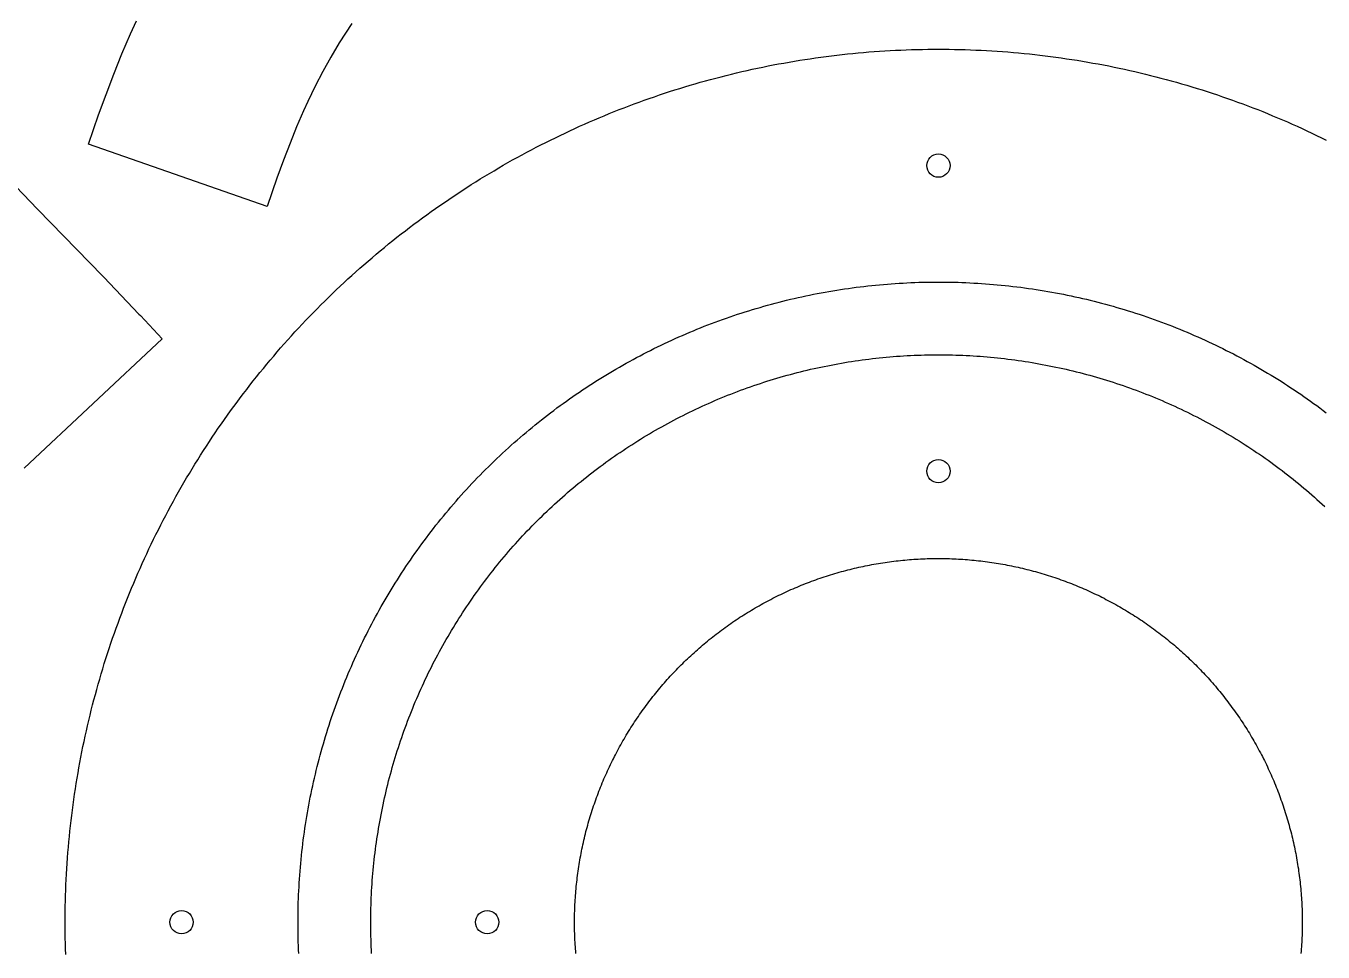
# Model space of a CAD drawing. Header units: metres. Extents: x 0 to 2100, y 0 to 2800.
# Drawn here: x 632.5 to 1078.1, y 307.7 to 626 of the extents above; entities that cross this region are included whole.
import ezdxf

# ---------------------------------------------------------------- set-up
doc = ezdxf.new("R2010")
doc.units = ezdxf.units.M
for name, color, linetype in [('DELIK_D8', 6, 'Continuous'), ('KALINLASTIRMA', 5, 'Continuous'), ('KAPAK_D39_STOK', 3, 'Continuous'), ('KAPAK_D60', 1, 'Continuous')]:
    doc.layers.add(name, color=color, linetype=linetype)

msp = doc.modelspace()

# ---------------------------------------------------------------- linework, layer by layer
at = {"layer": 'DELIK_D8'}
for centre in [(946, 578), (946, 473), (686, 318), (791, 318)]:
    msp.add_circle(centre, 4, dxfattribs=at)
at = {"layer": 'KALINLASTIRMA'}
for points in [[(744.44, 626.87), (740.16, 620.14), (740.16, 620.14), (737.3, 615.32), (737.3, 615.32), (734.52, 610.32), (734.52, 610.32), (731.88, 605.26), (731.88, 605.26), (729.32, 600.01), (729.32, 600.01), (727.87, 596.84), (727.87, 596.84), (725.51, 591.38), (725.51, 591.38), (723.25, 585.77), (723.25, 585.77), (720.99, 579.82), (720.99, 579.82), (718.76, 573.66), (718.76, 573.66), (715.4, 564), (715.4, 564), (715.4, 564), (715.4, 564), (654, 585.33), (654, 585.33), (654, 585.33), (657.5, 595.42), (657.5, 595.42), (660.06, 602.46), (660.06, 602.46), (662.72, 609.46), (662.72, 609.46), (665.51, 616.4), (665.51, 616.4), (668.48, 623.26), (668.48, 623.26), (670.55, 627.8)], [(626.61, 573.36), (636.46, 563.05), (636.46, 563.05), (658.91, 539.96), (659.25, 539.61), (671.35, 526.98), (671.87, 526.44), (679.37, 518.43), (679.37, 518.43), (679.37, 518.43), (631.92, 474)]]:
    msp.add_lwpolyline(points, dxfattribs=at)
at = {"layer": 'KAPAK_D39_STOK'}
for points in [[(751.3, 307.24), (751.23, 308.43), (751.18, 309.63), (751.13, 310.82), (751.09, 312.02), (751.06, 313.21), (751.03, 314.41), (751.01, 315.61), (751, 316.8), (751, 318), (751, 319.2), (751.01, 320.39), (751.03, 321.59), (751.06, 322.79), (751.09, 323.98), (751.13, 325.18), (751.18, 326.37), (751.23, 327.57), (751.3, 328.76), (751.37, 329.96), (751.44, 331.15), (751.53, 332.35), (751.62, 333.54), (751.72, 334.73), (751.83, 335.92), (751.94, 337.11), (752.06, 338.3), (752.19, 339.49), (752.32, 340.68), (752.47, 341.87), (752.62, 343.06), (752.77, 344.24), (752.94, 345.43), (753.11, 346.61), (753.29, 347.8), (753.48, 348.98), (753.67, 350.16), (753.87, 351.34), (754.08, 352.52), (754.29, 353.69), (754.52, 354.87), (754.75, 356.04), (754.98, 357.22), (755.23, 358.39), (755.48, 359.56), (755.74, 360.72), (756, 361.89), (756.28, 363.06), (756.56, 364.22), (756.84, 365.38), (757.14, 366.54), (757.44, 367.7), (757.75, 368.85), (758.06, 370.01), (758.39, 371.16), (758.72, 372.31), (759.05, 373.46), (759.4, 374.61), (759.75, 375.75), (760.11, 376.89), (760.47, 378.03), (760.84, 379.17), (761.22, 380.3), (761.61, 381.44), (762, 382.57), (762.4, 383.69), (762.81, 384.82), (763.22, 385.94), (763.64, 387.06), (764.07, 388.18), (764.5, 389.29), (764.94, 390.41), (765.39, 391.52), (765.84, 392.62), (766.3, 393.73), (766.77, 394.83), (767.25, 395.93), (767.73, 397.02), (768.22, 398.11), (768.71, 399.2), (769.21, 400.29), (769.72, 401.37), (770.24, 402.45), (770.76, 403.53), (771.29, 404.6), (771.82, 405.67), (772.36, 406.74), (772.91, 407.81), (773.46, 408.87), (774.03, 409.92), (774.59, 410.98), (775.17, 412.03), (775.75, 413.07), (776.33, 414.12), (776.93, 415.15), (777.53, 416.19), (778.13, 417.22), (778.74, 418.25), (779.36, 419.27), (779.99, 420.29), (780.62, 421.31), (781.25, 422.32), (781.9, 423.33), (782.55, 424.34), (783.2, 425.34), (783.86, 426.34), (784.53, 427.33), (785.21, 428.32), (785.89, 429.3), (786.57, 430.28), (787.26, 431.26), (787.96, 432.23), (788.66, 433.2), (789.37, 434.16), (790.09, 435.12), (790.81, 436.07), (791.54, 437.02), (792.27, 437.97), (793.01, 438.91), (793.76, 439.85), (794.51, 440.78), (795.26, 441.71), (796.02, 442.63), (796.79, 443.55), (797.57, 444.46), (798.34, 445.37), (799.13, 446.27), (799.92, 447.17), (800.71, 448.06), (801.51, 448.95), (802.32, 449.84), (803.13, 450.72), (803.95, 451.59), (804.77, 452.46), (805.6, 453.32), (806.43, 454.18), (807.27, 455.04), (808.11, 455.89), (808.96, 456.73), (809.82, 457.57), (810.68, 458.4), (811.54, 459.23), (812.41, 460.05), (813.28, 460.87), (814.16, 461.68), (815.05, 462.49), (815.94, 463.29), (816.83, 464.08), (817.73, 464.87), (818.63, 465.66), (819.54, 466.43), (820.45, 467.21), (821.37, 467.98), (822.29, 468.74), (823.22, 469.49), (824.15, 470.24), (825.09, 470.99), (826.03, 471.73), (826.98, 472.46), (827.93, 473.19), (828.88, 473.91), (829.84, 474.63), (830.8, 475.34), (831.77, 476.04), (832.74, 476.74), (833.72, 477.43), (834.7, 478.11), (835.68, 478.79), (836.67, 479.47), (837.66, 480.14), (838.66, 480.8), (839.66, 481.45), (840.67, 482.1), (841.68, 482.75), (842.69, 483.38), (843.71, 484.01), (844.73, 484.64), (845.75, 485.26), (846.78, 485.87), (847.81, 486.47), (848.85, 487.07), (849.88, 487.67), (850.93, 488.25), (851.97, 488.83), (853.02, 489.41), (854.08, 489.97), (855.13, 490.54), (856.19, 491.09), (857.26, 491.64), (858.33, 492.18), (859.4, 492.71), (860.47, 493.24), (861.55, 493.76), (862.63, 494.28), (863.71, 494.79), (864.8, 495.29), (865.89, 495.78), (866.98, 496.27), (868.07, 496.75), (869.17, 497.23), (870.27, 497.7), (871.38, 498.16), (872.48, 498.61), (873.59, 499.06), (874.71, 499.5), (875.82, 499.93), (876.94, 500.36), (878.06, 500.78), (879.18, 501.19), (880.31, 501.6), (881.43, 502), (882.56, 502.39), (883.7, 502.78), (884.83, 503.16), (885.97, 503.53), (887.11, 503.89), (888.25, 504.25), (889.39, 504.6), (890.54, 504.95), (891.69, 505.28), (892.84, 505.61), (893.99, 505.94), (895.15, 506.25), (896.3, 506.56), (897.46, 506.86), (898.62, 507.16), (899.78, 507.44), (900.94, 507.72), (902.11, 508), (903.28, 508.26), (904.44, 508.52), (905.61, 508.77), (906.78, 509.02), (907.96, 509.25), (909.13, 509.48), (910.31, 509.71), (911.48, 509.92), (912.66, 510.13), (913.84, 510.33), (915.02, 510.52), (916.2, 510.71), (917.39, 510.89), (918.57, 511.06), (919.76, 511.23), (920.94, 511.38), (922.13, 511.53), (923.32, 511.68), (924.51, 511.81), (925.7, 511.94), (926.89, 512.06), (928.08, 512.17), (929.27, 512.28), (930.46, 512.38), (931.65, 512.47), (932.85, 512.56), (934.04, 512.63), (935.24, 512.7), (936.43, 512.77), (937.63, 512.82), (938.82, 512.87), (940.02, 512.91), (941.21, 512.94), (942.41, 512.97), (943.61, 512.99), (944.8, 513), (946, 513), (947.2, 513), (948.39, 512.99), (949.59, 512.97), (950.79, 512.94), (951.98, 512.91), (953.18, 512.87), (954.37, 512.82), (955.57, 512.77), (956.76, 512.7), (957.96, 512.63), (959.15, 512.56), (960.35, 512.47), (961.54, 512.38), (962.73, 512.28), (963.92, 512.17), (965.11, 512.06), (966.3, 511.94), (967.49, 511.81), (968.68, 511.68), (969.87, 511.53), (971.06, 511.38), (972.24, 511.23), (973.43, 511.06), (974.61, 510.89), (975.8, 510.71), (976.98, 510.52), (978.16, 510.33), (979.34, 510.13), (980.52, 509.92), (981.69, 509.71), (982.87, 509.48), (984.04, 509.25), (985.22, 509.02), (986.39, 508.77), (987.56, 508.52), (988.72, 508.26), (989.89, 508), (991.06, 507.72), (992.22, 507.44), (993.38, 507.16), (994.54, 506.86), (995.7, 506.56), (996.85, 506.25), (998.01, 505.94), (999.16, 505.61), (1000.31, 505.28), (1001.46, 504.95), (1002.61, 504.6), (1003.75, 504.25), (1004.89, 503.89), (1006.03, 503.53), (1007.17, 503.16), (1008.3, 502.78), (1009.44, 502.39), (1010.57, 502), (1011.69, 501.6), (1012.82, 501.19), (1013.94, 500.78), (1015.06, 500.36), (1016.18, 499.93), (1017.29, 499.5), (1018.41, 499.06), (1019.52, 498.61), (1020.62, 498.16), (1021.73, 497.7), (1022.83, 497.23), (1023.93, 496.75), (1025.02, 496.27), (1026.11, 495.78), (1027.2, 495.29), (1028.29, 494.79), (1029.37, 494.28), (1030.45, 493.76), (1031.53, 493.24), (1032.6, 492.71), (1033.67, 492.18), (1034.74, 491.64), (1035.81, 491.09), (1036.87, 490.54), (1037.92, 489.97), (1038.98, 489.41), (1040.03, 488.83), (1041.07, 488.25), (1042.12, 487.67), (1043.15, 487.07), (1044.19, 486.47), (1045.22, 485.87), (1046.25, 485.26), (1047.27, 484.64), (1048.29, 484.01), (1049.31, 483.38), (1050.32, 482.75), (1051.33, 482.1), (1052.34, 481.45), (1053.34, 480.8), (1054.34, 480.14), (1055.33, 479.47), (1056.32, 478.79), (1057.3, 478.11), (1058.28, 477.43), (1059.26, 476.74), (1060.23, 476.04), (1061.2, 475.34), (1062.16, 474.63), (1063.12, 473.91), (1064.07, 473.19), (1065.02, 472.46), (1065.97, 471.73), (1066.91, 470.99), (1067.85, 470.24), (1068.78, 469.49), (1069.71, 468.74), (1070.63, 467.98), (1071.55, 467.21), (1072.46, 466.43), (1073.37, 465.66), (1074.27, 464.87), (1075.17, 464.08), (1076.06, 463.29), (1076.95, 462.49), (1077.84, 461.68), (1078.72, 460.87)], [(821.46, 307.28), (821.4, 308.04), (821.34, 308.8), (821.28, 309.57), (821.24, 310.33), (821.19, 311.1), (821.15, 311.87), (821.12, 312.63), (821.08, 313.4), (821.06, 314.17), (821.04, 314.93), (821.02, 315.7), (821.01, 316.47), (821, 317.23), (821, 318), (821, 318.77), (821.01, 319.53), (821.02, 320.3), (821.04, 321.07), (821.06, 321.83), (821.08, 322.6), (821.12, 323.37), (821.15, 324.13), (821.19, 324.9), (821.24, 325.67), (821.28, 326.43), (821.34, 327.2), (821.4, 327.96), (821.46, 328.72), (821.53, 329.49), (821.6, 330.25), (821.68, 331.02), (821.76, 331.78), (821.85, 332.54), (821.94, 333.3), (822.04, 334.06), (822.14, 334.82), (822.24, 335.58), (822.35, 336.34), (822.47, 337.1), (822.59, 337.86), (822.71, 338.61), (822.84, 339.37), (822.97, 340.13), (823.11, 340.88), (823.25, 341.63), (823.4, 342.39), (823.55, 343.14), (823.71, 343.89), (823.87, 344.64), (824.04, 345.39), (824.21, 346.14), (824.38, 346.88), (824.56, 347.63), (824.75, 348.37), (824.93, 349.12), (825.13, 349.86), (825.33, 350.6), (825.53, 351.34), (825.73, 352.08), (825.95, 352.81), (826.16, 353.55), (826.38, 354.29), (826.61, 355.02), (826.84, 355.75), (827.07, 356.48), (827.31, 357.21), (827.55, 357.94), (827.8, 358.66), (828.05, 359.39), (828.31, 360.11), (828.57, 360.83), (828.83, 361.55), (829.1, 362.27), (829.38, 362.99), (829.65, 363.7), (829.94, 364.41), (830.22, 365.13), (830.52, 365.84), (830.81, 366.54), (831.11, 367.25), (831.42, 367.95), (831.72, 368.66), (832.04, 369.36), (832.35, 370.05), (832.68, 370.75), (833, 371.44), (833.33, 372.14), (833.67, 372.83), (834, 373.52), (834.35, 374.2), (834.69, 374.89), (835.05, 375.57), (835.4, 376.25), (835.76, 376.92), (836.12, 377.6), (836.49, 378.27), (836.86, 378.94), (837.24, 379.61), (837.62, 380.28), (838, 380.94), (838.39, 381.6), (838.78, 382.26), (839.18, 382.92), (839.58, 383.57), (839.98, 384.23), (840.39, 384.87), (840.81, 385.52), (841.22, 386.17), (841.64, 386.81), (842.07, 387.45), (842.49, 388.08), (842.93, 388.72), (843.36, 389.35), (843.8, 389.98), (844.25, 390.6), (844.69, 391.22), (845.14, 391.84), (845.6, 392.46), (846.06, 393.08), (846.52, 393.69), (846.99, 394.3), (847.46, 394.9), (847.93, 395.51), (848.41, 396.11), (848.89, 396.7), (849.37, 397.3), (849.86, 397.89), (850.35, 398.48), (850.85, 399.06), (851.35, 399.65), (851.85, 400.23), (852.36, 400.8), (852.87, 401.37), (853.38, 401.94), (853.9, 402.51), (854.42, 403.08), (854.94, 403.64), (855.47, 404.19), (856, 404.75), (856.53, 405.3), (857.07, 405.84), (857.61, 406.39), (858.16, 406.93), (858.7, 407.47), (859.25, 408), (859.81, 408.53), (860.36, 409.06), (860.92, 409.58), (861.49, 410.1), (862.06, 410.62), (862.63, 411.13), (863.2, 411.64), (863.77, 412.15), (864.35, 412.65), (864.94, 413.15), (865.52, 413.65), (866.11, 414.14), (866.7, 414.63), (867.3, 415.11), (867.89, 415.59), (868.49, 416.07), (869.1, 416.54), (869.7, 417.01), (870.31, 417.48), (870.92, 417.94), (871.54, 418.4), (872.16, 418.86), (872.78, 419.31), (873.4, 419.75), (874.02, 420.2), (874.65, 420.64), (875.28, 421.07), (875.92, 421.51), (876.55, 421.93), (877.19, 422.36), (877.83, 422.78), (878.48, 423.19), (879.13, 423.61), (879.77, 424.02), (880.43, 424.42), (881.08, 424.82), (881.74, 425.22), (882.4, 425.61), (883.06, 426), (883.72, 426.38), (884.39, 426.76), (885.06, 427.14), (885.73, 427.51), (886.4, 427.88), (887.08, 428.24), (887.75, 428.6), (888.43, 428.95), (889.11, 429.31), (889.8, 429.65), (890.48, 430), (891.17, 430.33), (891.86, 430.67), (892.56, 431), (893.25, 431.32), (893.95, 431.65), (894.64, 431.96), (895.34, 432.28), (896.05, 432.58), (896.75, 432.89), (897.46, 433.19), (898.16, 433.48), (898.87, 433.78), (899.59, 434.06), (900.3, 434.35), (901.01, 434.62), (901.73, 434.9), (902.45, 435.17), (903.17, 435.43), (903.89, 435.69), (904.61, 435.95), (905.34, 436.2), (906.06, 436.45), (906.79, 436.69), (907.52, 436.93), (908.25, 437.16), (908.98, 437.39), (909.71, 437.62), (910.45, 437.84), (911.19, 438.05), (911.92, 438.27), (912.66, 438.47), (913.4, 438.67), (914.14, 438.87), (914.88, 439.07), (915.63, 439.25), (916.37, 439.44), (917.12, 439.62), (917.86, 439.79), (918.61, 439.96), (919.36, 440.13), (920.11, 440.29), (920.86, 440.45), (921.61, 440.6), (922.37, 440.75), (923.12, 440.89), (923.87, 441.03), (924.63, 441.16), (925.39, 441.29), (926.14, 441.41), (926.9, 441.53), (927.66, 441.65), (928.42, 441.76), (929.18, 441.86), (929.94, 441.96), (930.7, 442.06), (931.46, 442.15), (932.22, 442.24), (932.98, 442.32), (933.75, 442.4), (934.51, 442.47), (935.28, 442.54), (936.04, 442.6), (936.8, 442.66), (937.57, 442.72), (938.33, 442.76), (939.1, 442.81), (939.87, 442.85), (940.63, 442.88), (941.4, 442.92), (942.17, 442.94), (942.93, 442.96), (943.7, 442.98), (944.47, 442.99), (945.23, 443), (946, 443), (946.77, 443), (947.53, 442.99), (948.3, 442.98), (949.07, 442.96), (949.83, 442.94), (950.6, 442.92), (951.37, 442.88), (952.13, 442.85), (952.9, 442.81), (953.67, 442.76), (954.43, 442.72), (955.2, 442.66), (955.96, 442.6), (956.72, 442.54), (957.49, 442.47), (958.25, 442.4), (959.02, 442.32), (959.78, 442.24), (960.54, 442.15), (961.3, 442.06), (962.06, 441.96), (962.82, 441.86), (963.58, 441.76), (964.34, 441.65), (965.1, 441.53), (965.86, 441.41), (966.61, 441.29), (967.37, 441.16), (968.13, 441.03), (968.88, 440.89), (969.63, 440.75), (970.39, 440.6), (971.14, 440.45), (971.89, 440.29), (972.64, 440.13), (973.39, 439.96), (974.14, 439.79), (974.88, 439.62), (975.63, 439.44), (976.37, 439.25), (977.12, 439.07), (977.86, 438.87), (978.6, 438.67), (979.34, 438.47), (980.08, 438.27), (980.81, 438.05), (981.55, 437.84), (982.29, 437.62), (983.02, 437.39), (983.75, 437.16), (984.48, 436.93), (985.21, 436.69), (985.94, 436.45), (986.66, 436.2), (987.39, 435.95), (988.11, 435.69), (988.83, 435.43), (989.55, 435.17), (990.27, 434.9), (990.99, 434.62), (991.7, 434.35), (992.41, 434.06), (993.13, 433.78), (993.84, 433.48), (994.54, 433.19), (995.25, 432.89), (995.95, 432.58), (996.66, 432.28), (997.36, 431.96), (998.05, 431.65), (998.75, 431.32), (999.44, 431), (1000.14, 430.67), (1000.83, 430.33), (1001.52, 430), (1002.2, 429.65), (1002.89, 429.31), (1003.57, 428.95), (1004.25, 428.6), (1004.92, 428.24), (1005.6, 427.88), (1006.27, 427.51), (1006.94, 427.14), (1007.61, 426.76), (1008.28, 426.38), (1008.94, 426), (1009.6, 425.61), (1010.26, 425.22), (1010.92, 424.82), (1011.57, 424.42), (1012.23, 424.02), (1012.87, 423.61), (1013.52, 423.19), (1014.17, 422.78), (1014.81, 422.36), (1015.45, 421.93), (1016.08, 421.51), (1016.72, 421.07), (1017.35, 420.64), (1017.98, 420.2), (1018.6, 419.75), (1019.22, 419.31), (1019.84, 418.86), (1020.46, 418.4), (1021.08, 417.94), (1021.69, 417.48), (1022.3, 417.01), (1022.9, 416.54), (1023.51, 416.07), (1024.11, 415.59), (1024.7, 415.11), (1025.3, 414.63), (1025.89, 414.14), (1026.48, 413.65), (1027.06, 413.15), (1027.65, 412.65), (1028.23, 412.15), (1028.8, 411.64), (1029.37, 411.13), (1029.94, 410.62), (1030.51, 410.1), (1031.08, 409.58), (1031.64, 409.06), (1032.19, 408.53), (1032.75, 408), (1033.3, 407.47), (1033.84, 406.93), (1034.39, 406.39), (1034.93, 405.84), (1035.47, 405.3), (1036, 404.75), (1036.53, 404.19), (1037.06, 403.64), (1037.58, 403.08), (1038.1, 402.51), (1038.62, 401.94), (1039.13, 401.37), (1039.64, 400.8), (1040.15, 400.23), (1040.65, 399.65), (1041.15, 399.06), (1041.65, 398.48), (1042.14, 397.89), (1042.63, 397.3), (1043.11, 396.7), (1043.59, 396.11), (1044.07, 395.51), (1044.54, 394.9), (1045.01, 394.3), (1045.48, 393.69), (1045.94, 393.08), (1046.4, 392.46), (1046.86, 391.84), (1047.31, 391.22), (1047.75, 390.6), (1048.2, 389.98), (1048.64, 389.35), (1049.07, 388.72), (1049.51, 388.08), (1049.93, 387.45), (1050.36, 386.81), (1050.78, 386.17), (1051.19, 385.52), (1051.61, 384.87), (1052.02, 384.23), (1052.42, 383.57), (1052.82, 382.92), (1053.22, 382.26), (1053.61, 381.6), (1054, 380.94), (1054.38, 380.28), (1054.76, 379.61), (1055.14, 378.94), (1055.51, 378.27), (1055.88, 377.6), (1056.24, 376.92), (1056.6, 376.25), (1056.95, 375.57), (1057.31, 374.89), (1057.65, 374.2), (1058, 373.52), (1058.33, 372.83), (1058.67, 372.14), (1059, 371.44), (1059.32, 370.75), (1059.65, 370.05), (1059.96, 369.36), (1060.28, 368.66), (1060.58, 367.95), (1060.89, 367.25), (1061.19, 366.54), (1061.48, 365.84), (1061.78, 365.13), (1062.06, 364.41), (1062.35, 363.7), (1062.62, 362.99), (1062.9, 362.27), (1063.17, 361.55), (1063.43, 360.83), (1063.69, 360.11), (1063.95, 359.39), (1064.2, 358.66), (1064.45, 357.94), (1064.69, 357.21), (1064.93, 356.48), (1065.16, 355.75), (1065.39, 355.02), (1065.62, 354.29), (1065.84, 353.55), (1066.05, 352.81), (1066.27, 352.08), (1066.47, 351.34), (1066.67, 350.6), (1066.87, 349.86), (1067.07, 349.12), (1067.25, 348.37), (1067.44, 347.63), (1067.62, 346.88), (1067.79, 346.14), (1067.96, 345.39), (1068.13, 344.64), (1068.29, 343.89), (1068.45, 343.14), (1068.6, 342.39), (1068.75, 341.63), (1068.89, 340.88), (1069.03, 340.13), (1069.16, 339.37), (1069.29, 338.61), (1069.41, 337.86), (1069.53, 337.1), (1069.65, 336.34), (1069.76, 335.58), (1069.86, 334.82), (1069.96, 334.06), (1070.06, 333.3), (1070.15, 332.54), (1070.24, 331.78), (1070.32, 331.02), (1070.4, 330.25), (1070.47, 329.49), (1070.54, 328.72), (1070.6, 327.96), (1070.66, 327.2), (1070.72, 326.43), (1070.76, 325.67), (1070.81, 324.9), (1070.85, 324.13), (1070.88, 323.37), (1070.92, 322.6), (1070.94, 321.83), (1070.96, 321.07), (1070.98, 320.3), (1070.99, 319.53), (1071, 318.77), (1071, 318), (1071, 318), (1071, 317.23), (1070.99, 316.47), (1070.98, 315.7), (1070.96, 314.93), (1070.94, 314.17), (1070.92, 313.4), (1070.88, 312.63), (1070.85, 311.87), (1070.81, 311.1), (1070.76, 310.33), (1070.72, 309.57), (1070.66, 308.8), (1070.6, 308.04), (1070.54, 307.28)]]:
    msp.add_lwpolyline(points, dxfattribs=at)
at = {"layer": 'KAPAK_D60'}
for points in [[(646.2, 306.96), (646.14, 308.8), (646.09, 310.64), (646.05, 312.48), (646.02, 314.32), (646.01, 316.16), (646, 318), (646.01, 319.84), (646.02, 321.68), (646.05, 323.52), (646.09, 325.36), (646.14, 327.2), (646.2, 329.04), (646.28, 330.88), (646.36, 332.72), (646.46, 334.56), (646.56, 336.4), (646.68, 338.23), (646.81, 340.07), (646.95, 341.9), (647.11, 343.74), (647.27, 345.57), (647.44, 347.41), (647.63, 349.24), (647.83, 351.07), (648.04, 352.9), (648.26, 354.72), (648.49, 356.55), (648.73, 358.37), (648.98, 360.2), (649.25, 362.02), (649.52, 363.84), (649.81, 365.66), (650.11, 367.47), (650.42, 369.29), (650.74, 371.1), (651.07, 372.91), (651.41, 374.72), (651.76, 376.53), (652.13, 378.33), (652.5, 380.13), (652.89, 381.93), (653.29, 383.73), (653.7, 385.53), (654.12, 387.32), (654.55, 389.11), (654.99, 390.89), (655.44, 392.68), (655.91, 394.46), (656.38, 396.24), (656.87, 398.01), (657.36, 399.79), (657.87, 401.56), (658.39, 403.32), (658.92, 405.09), (659.46, 406.85), (660.01, 408.6), (660.57, 410.35), (661.14, 412.1), (661.72, 413.85), (662.32, 415.59), (662.92, 417.33), (663.54, 419.07), (664.16, 420.8), (664.8, 422.53), (665.44, 424.25), (666.1, 425.97), (666.77, 427.68), (667.45, 429.4), (668.14, 431.1), (668.84, 432.81), (669.55, 434.5), (670.27, 436.2), (671, 437.89), (671.74, 439.57), (672.49, 441.25), (673.25, 442.93), (674.02, 444.6), (674.8, 446.27), (675.6, 447.93), (676.4, 449.58), (677.21, 451.24), (678.03, 452.88), (678.87, 454.53), (679.71, 456.16), (680.56, 457.79), (681.42, 459.42), (682.3, 461.04), (683.18, 462.66), (684.07, 464.27), (684.97, 465.87), (685.89, 467.47), (686.81, 469.06), (687.74, 470.65), (688.68, 472.23), (689.63, 473.81), (690.59, 475.38), (691.56, 476.94), (692.54, 478.5), (693.53, 480.05), (694.53, 481.6), (695.54, 483.14), (696.56, 484.67), (697.59, 486.2), (698.62, 487.72), (699.67, 489.23), (700.72, 490.74), (701.79, 492.24), (702.86, 493.74), (703.95, 495.23), (705.04, 496.71), (706.14, 498.18), (707.25, 499.65), (708.37, 501.11), (709.5, 502.57), (710.63, 504.02), (711.78, 505.46), (712.93, 506.89), (714.1, 508.32), (715.27, 509.74), (716.45, 511.15), (717.64, 512.55), (718.84, 513.95), (720.04, 515.34), (721.26, 516.72), (722.48, 518.1), (723.71, 519.47), (724.96, 520.83), (726.2, 522.18), (727.46, 523.53), (728.73, 524.86), (730, 526.19), (731.28, 527.51), (732.57, 528.83), (733.87, 530.13), (735.17, 531.43), (736.49, 532.72), (737.81, 534), (739.14, 535.27), (740.47, 536.54), (741.82, 537.8), (743.17, 539.04), (744.53, 540.29), (745.9, 541.52), (747.28, 542.74), (748.66, 543.96), (750.05, 545.16), (751.45, 546.36), (752.85, 547.55), (754.26, 548.73), (755.68, 549.9), (757.11, 551.07), (758.54, 552.22), (759.98, 553.37), (761.43, 554.5), (762.89, 555.63), (764.35, 556.75), (765.82, 557.86), (767.29, 558.96), (768.77, 560.05), (770.26, 561.14), (771.76, 562.21), (773.26, 563.28), (774.77, 564.33), (776.28, 565.38), (777.8, 566.41), (779.33, 567.44), (780.86, 568.46), (782.4, 569.47), (783.95, 570.47), (785.5, 571.46), (787.06, 572.44), (788.62, 573.41), (790.19, 574.37), (791.77, 575.32), (793.35, 576.26), (794.94, 577.19), (796.53, 578.11), (798.13, 579.03), (799.73, 579.93), (801.34, 580.82), (802.96, 581.7), (804.58, 582.58), (806.21, 583.44), (807.84, 584.29), (809.47, 585.13), (811.12, 585.97), (812.76, 586.79), (814.42, 587.6), (816.07, 588.4), (817.73, 589.2), (819.4, 589.98), (821.07, 590.75), (822.75, 591.51), (824.43, 592.26), (826.11, 593), (827.8, 593.73), (829.5, 594.45), (831.19, 595.16), (832.9, 595.86), (834.6, 596.55), (836.32, 597.23), (838.03, 597.9), (839.75, 598.56), (841.47, 599.2), (843.2, 599.84), (844.93, 600.46), (846.67, 601.08), (848.41, 601.68), (850.15, 602.28), (851.9, 602.86), (853.65, 603.43), (855.4, 603.99), (857.15, 604.54), (858.91, 605.08), (860.68, 605.61), (862.44, 606.13), (864.21, 606.64), (865.99, 607.13), (867.76, 607.62), (869.54, 608.09), (871.32, 608.56), (873.11, 609.01), (874.89, 609.45), (876.68, 609.88), (878.47, 610.3), (880.27, 610.71), (882.07, 611.11), (883.87, 611.5), (885.67, 611.87), (887.47, 612.24), (889.28, 612.59), (891.09, 612.93), (892.9, 613.26), (894.71, 613.58), (896.53, 613.89), (898.34, 614.19), (900.16, 614.48), (901.98, 614.75), (903.8, 615.02), (905.63, 615.27), (907.45, 615.51), (909.28, 615.74), (911.1, 615.96), (912.93, 616.17), (914.76, 616.37), (916.59, 616.56), (918.43, 616.73), (920.26, 616.89), (922.1, 617.05), (923.93, 617.19), (925.77, 617.32), (927.6, 617.44), (929.44, 617.54), (931.28, 617.64), (933.12, 617.72), (934.96, 617.8), (936.8, 617.86), (938.64, 617.91), (940.48, 617.95), (942.32, 617.98), (944.16, 617.99), (946, 618), (947.84, 617.99), (949.68, 617.98), (951.52, 617.95), (953.36, 617.91), (955.2, 617.86), (957.04, 617.8), (958.88, 617.72), (960.72, 617.64), (962.56, 617.54), (964.4, 617.44), (966.23, 617.32), (968.07, 617.19), (969.9, 617.05), (971.74, 616.89), (973.57, 616.73), (975.41, 616.56), (977.24, 616.37), (979.07, 616.17), (980.9, 615.96), (982.72, 615.74), (984.55, 615.51), (986.37, 615.27), (988.2, 615.02), (990.02, 614.75), (991.84, 614.48), (993.66, 614.19), (995.47, 613.89), (997.29, 613.58), (999.1, 613.26), (1000.91, 612.93), (1002.72, 612.59), (1004.53, 612.24), (1006.33, 611.87), (1008.13, 611.5), (1009.93, 611.11), (1011.73, 610.71), (1013.53, 610.3), (1015.32, 609.88), (1017.11, 609.45), (1018.89, 609.01), (1020.68, 608.56), (1022.46, 608.09), (1024.24, 607.62), (1026.01, 607.13), (1027.79, 606.64), (1029.56, 606.13), (1031.32, 605.61), (1033.09, 605.08), (1034.85, 604.54), (1036.6, 603.99), (1038.35, 603.43), (1040.1, 602.86), (1041.85, 602.28), (1043.59, 601.68), (1045.33, 601.08), (1047.07, 600.46), (1048.8, 599.84), (1050.53, 599.2), (1052.25, 598.56), (1053.97, 597.9), (1055.68, 597.23), (1057.4, 596.55), (1059.1, 595.86), (1060.81, 595.16), (1062.5, 594.45), (1064.2, 593.73), (1065.89, 593), (1067.57, 592.26), (1069.25, 591.51), (1070.93, 590.75), (1072.6, 589.98), (1074.27, 589.2), (1075.93, 588.4), (1077.58, 587.6), (1079.24, 586.79)], [(726.26, 307.21), (726.2, 308.55), (726.15, 309.9), (726.1, 311.25), (726.07, 312.6), (726.04, 313.95), (726.02, 315.3), (726, 316.65), (726, 318), (726, 319.35), (726.02, 320.7), (726.04, 322.05), (726.07, 323.4), (726.1, 324.75), (726.15, 326.1), (726.2, 327.45), (726.26, 328.79), (726.34, 330.14), (726.41, 331.49), (726.5, 332.84), (726.6, 334.18), (726.7, 335.53), (726.81, 336.88), (726.93, 338.22), (727.06, 339.56), (727.2, 340.91), (727.34, 342.25), (727.49, 343.59), (727.65, 344.93), (727.82, 346.27), (728, 347.61), (728.19, 348.94), (728.38, 350.28), (728.58, 351.62), (728.79, 352.95), (729.01, 354.28), (729.24, 355.61), (729.47, 356.94), (729.72, 358.27), (729.97, 359.6), (730.23, 360.92), (730.49, 362.24), (730.77, 363.56), (731.05, 364.88), (731.35, 366.2), (731.65, 367.52), (731.95, 368.83), (732.27, 370.15), (732.59, 371.46), (732.93, 372.76), (733.27, 374.07), (733.61, 375.37), (733.97, 376.68), (734.33, 377.98), (734.71, 379.27), (735.09, 380.57), (735.47, 381.86), (735.87, 383.15), (736.27, 384.44), (736.68, 385.73), (737.1, 387.01), (737.53, 388.29), (737.97, 389.57), (738.41, 390.84), (738.86, 392.12), (739.32, 393.39), (739.79, 394.65), (740.26, 395.92), (740.74, 397.18), (741.23, 398.43), (741.73, 399.69), (742.23, 400.94), (742.75, 402.19), (743.27, 403.44), (743.79, 404.68), (744.33, 405.92), (744.87, 407.15), (745.42, 408.39), (745.98, 409.61), (746.55, 410.84), (747.12, 412.06), (747.7, 413.28), (748.29, 414.5), (748.89, 415.71), (749.49, 416.91), (750.1, 418.12), (750.72, 419.32), (751.34, 420.51), (751.98, 421.71), (752.62, 422.9), (753.26, 424.08), (753.92, 425.26), (754.58, 426.44), (755.25, 427.61), (755.93, 428.78), (756.61, 429.94), (757.3, 431.1), (758, 432.26), (758.7, 433.41), (759.41, 434.56), (760.13, 435.7), (760.86, 436.84), (761.59, 437.97), (762.33, 439.1), (763.08, 440.23), (763.83, 441.35), (764.59, 442.46), (765.36, 443.57), (766.13, 444.68), (766.91, 445.78), (767.7, 446.88), (768.49, 447.97), (769.29, 449.05), (770.1, 450.14), (770.92, 451.21), (771.74, 452.28), (772.56, 453.35), (773.4, 454.41), (774.24, 455.47), (775.08, 456.52), (775.94, 457.57), (776.8, 458.61), (777.66, 459.64), (778.54, 460.67), (779.41, 461.7), (780.3, 462.72), (781.19, 463.73), (782.09, 464.74), (782.99, 465.74), (783.9, 466.74), (784.82, 467.73), (785.74, 468.72), (786.67, 469.7), (787.6, 470.67), (788.54, 471.64), (789.48, 472.61), (790.44, 473.56), (791.39, 474.52), (792.36, 475.46), (793.33, 476.4), (794.3, 477.33), (795.28, 478.26), (796.27, 479.18), (797.26, 480.1), (798.26, 481.01), (799.26, 481.91), (800.27, 482.81), (801.28, 483.7), (802.3, 484.59), (803.33, 485.46), (804.36, 486.34), (805.39, 487.2), (806.43, 488.06), (807.48, 488.92), (808.53, 489.76), (809.59, 490.6), (810.65, 491.44), (811.72, 492.26), (812.79, 493.08), (813.86, 493.9), (814.95, 494.71), (816.03, 495.51), (817.12, 496.3), (818.22, 497.09), (819.32, 497.87), (820.43, 498.64), (821.54, 499.41), (822.65, 500.17), (823.77, 500.92), (824.9, 501.67), (826.03, 502.41), (827.16, 503.14), (828.3, 503.87), (829.44, 504.59), (830.59, 505.3), (831.74, 506), (832.9, 506.7), (834.06, 507.39), (835.22, 508.07), (836.39, 508.75), (837.56, 509.42), (838.74, 510.08), (839.92, 510.74), (841.1, 511.38), (842.29, 512.02), (843.49, 512.66), (844.68, 513.28), (845.88, 513.9), (847.09, 514.51), (848.29, 515.11), (849.5, 515.71), (850.72, 516.3), (851.94, 516.88), (853.16, 517.45), (854.39, 518.02), (855.61, 518.58), (856.85, 519.13), (858.08, 519.67), (859.32, 520.21), (860.56, 520.73), (861.81, 521.25), (863.06, 521.77), (864.31, 522.27), (865.57, 522.77), (866.82, 523.26), (868.08, 523.74), (869.35, 524.21), (870.61, 524.68), (871.88, 525.14), (873.16, 525.59), (874.43, 526.03), (875.71, 526.47), (876.99, 526.9), (878.27, 527.32), (879.56, 527.73), (880.85, 528.13), (882.14, 528.53), (883.43, 528.91), (884.73, 529.29), (886.02, 529.67), (887.32, 530.03), (888.63, 530.39), (889.93, 530.73), (891.24, 531.07), (892.54, 531.41), (893.85, 531.73), (895.17, 532.05), (896.48, 532.35), (897.8, 532.65), (899.12, 532.95), (900.44, 533.23), (901.76, 533.51), (903.08, 533.77), (904.4, 534.03), (905.73, 534.28), (907.06, 534.53), (908.39, 534.76), (909.72, 534.99), (911.05, 535.21), (912.38, 535.42), (913.72, 535.62), (915.06, 535.81), (916.39, 536), (917.73, 536.18), (919.07, 536.35), (920.41, 536.51), (921.75, 536.66), (923.09, 536.8), (924.44, 536.94), (925.78, 537.07), (927.12, 537.19), (928.47, 537.3), (929.82, 537.4), (931.16, 537.5), (932.51, 537.59), (933.86, 537.66), (935.21, 537.74), (936.55, 537.8), (937.9, 537.85), (939.25, 537.9), (940.6, 537.93), (941.95, 537.96), (943.3, 537.98), (944.65, 538), (946, 538), (947.35, 538), (948.7, 537.98), (950.05, 537.96), (951.4, 537.93), (952.75, 537.9), (954.1, 537.85), (955.45, 537.8), (956.79, 537.74), (958.14, 537.66), (959.49, 537.59), (960.84, 537.5), (962.18, 537.4), (963.53, 537.3), (964.88, 537.19), (966.22, 537.07), (967.56, 536.94), (968.91, 536.8), (970.25, 536.66), (971.59, 536.51), (972.93, 536.35), (974.27, 536.18), (975.61, 536), (976.94, 535.81), (978.28, 535.62), (979.62, 535.42), (980.95, 535.21), (982.28, 534.99), (983.61, 534.76), (984.94, 534.53), (986.27, 534.28), (987.6, 534.03), (988.92, 533.77), (990.24, 533.51), (991.56, 533.23), (992.88, 532.95), (994.2, 532.65), (995.52, 532.35), (996.83, 532.05), (998.15, 531.73), (999.46, 531.41), (1000.76, 531.07), (1002.07, 530.73), (1003.37, 530.39), (1004.68, 530.03), (1005.98, 529.67), (1007.27, 529.29), (1008.57, 528.91), (1009.86, 528.53), (1011.15, 528.13), (1012.44, 527.73), (1013.73, 527.32), (1015.01, 526.9), (1016.29, 526.47), (1017.57, 526.03), (1018.84, 525.59), (1020.12, 525.14), (1021.39, 524.68), (1022.65, 524.21), (1023.92, 523.74), (1025.18, 523.26), (1026.43, 522.77), (1027.69, 522.27), (1028.94, 521.77), (1030.19, 521.25), (1031.44, 520.73), (1032.68, 520.21), (1033.92, 519.67), (1035.15, 519.13), (1036.39, 518.58), (1037.61, 518.02), (1038.84, 517.45), (1040.06, 516.88), (1041.28, 516.3), (1042.5, 515.71), (1043.71, 515.11), (1044.91, 514.51), (1046.12, 513.9), (1047.32, 513.28), (1048.51, 512.66), (1049.71, 512.02), (1050.9, 511.38), (1052.08, 510.74), (1053.26, 510.08), (1054.44, 509.42), (1055.61, 508.75), (1056.78, 508.07), (1057.94, 507.39), (1059.1, 506.7), (1060.26, 506), (1061.41, 505.3), (1062.56, 504.59), (1063.7, 503.87), (1064.84, 503.14), (1065.97, 502.41), (1067.1, 501.67), (1068.23, 500.92), (1069.35, 500.17), (1070.46, 499.41), (1071.57, 498.64), (1072.68, 497.87), (1073.78, 497.09), (1074.88, 496.3), (1075.97, 495.51), (1077.05, 494.71), (1078.14, 493.9), (1079.21, 493.08)]]:
    msp.add_lwpolyline(points, dxfattribs=at)

doc.saveas('drawing.dxf')
